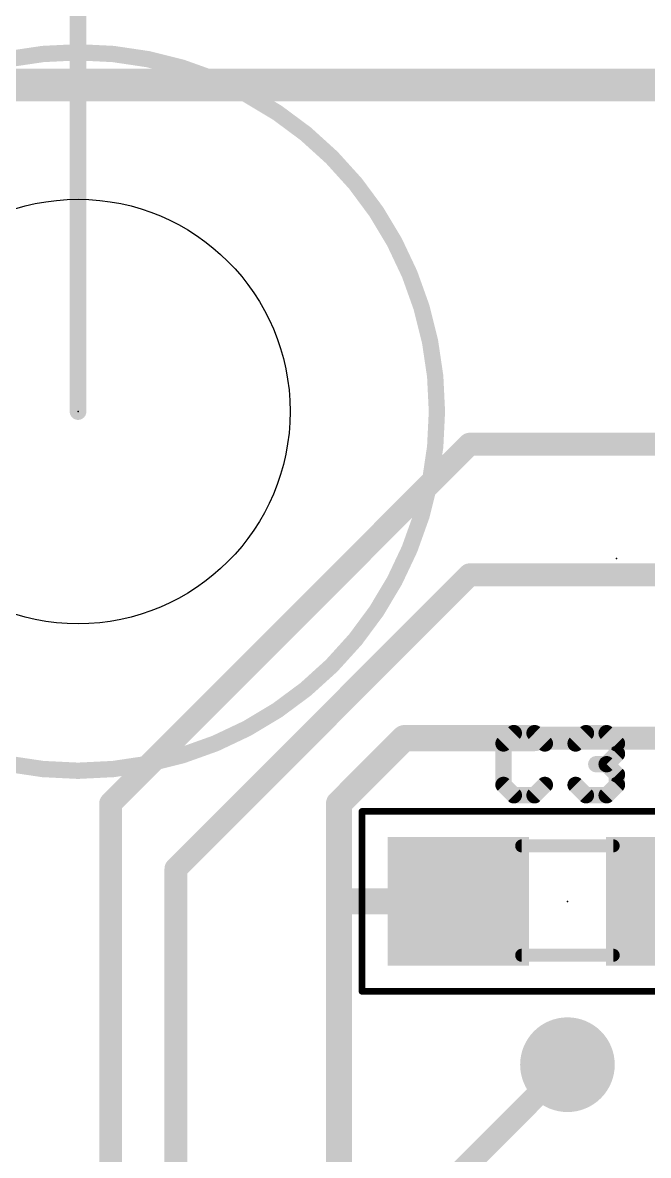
# Model space of a CAD drawing. Extents: x -34 to 73, y -11 to 34.
# Drawn here: x 2.11 to 6.98, y 17.07 to 25.88 of the extents above; entities that cross this region are included whole.
import ezdxf

# ---------------------------------------------------------------- set-up
doc = ezdxf.new("R2010")
doc.units = 0
for name, color, linetype in [('1', 12, 'CONTINUOUS'), ('16', 132, 'CONTINUOUS'), ('18', 110, 'CONTINUOUS'), ('20', 53, 'CONTINUOUS'), ('23', 53, 'CONTINUOUS'), ('25', 253, 'CONTINUOUS'), ('39', 12, 'CONTINUOUS'), ('47', 253, 'CONTINUOUS'), ('51', 53, 'CONTINUOUS')]:
    doc.layers.add(name, color=color, linetype=linetype)

# ---------------------------------------------------------------- blocks, each defined once
blk = doc.blocks.new('RECT')
blk.add_solid([(-0.5, -0.5), (0.5, -0.5), (-0.5, 0.5), (0.5, 0.5)])
blk = doc.blocks.new('ROUNDV')
at = {"const_width": 0.5}
blk.add_lwpolyline([(0, -0.25, 1), (0, 0.25, 1), (0, -0.25)], format="xyb", dxfattribs=at)

msp = doc.modelspace()

# ---------------------------------------------------------------- linework, layer by layer
at = {"layer": '1'}
for points, const_width in [([(0, 25.4), (25.4, 25.4)], 0.254), ([(2.794, 19.812), (5.588, 22.606)], 0.1778), ([(17.018, 22.606), (5.588, 22.606)], 0.1778), ([(3.302, 19.304), (5.588, 21.59)], 0.1778), ([(8.04, 21.59), (5.588, 21.59)], 0.1778), ([(4.572, 19.812), (5.08, 20.32)], 0.2032), ([(5.08, 20.32), (6.096, 20.32)], 0.2032), ([(12.446, 20.32), (6.096, 20.32)], 0.1778), ([(4.572, 19.05), (4.572, 19.812)], 0.2032), ([(2.794, 19.812), (2.794, 12.192)], 0.1778), ([(3.302, 19.304), (3.302, 16.51)], 0.1778), ([(4.572, 16.256), (4.572, 19.05)], 0.2032), ([(5.5, 19.05), (4.572, 19.05)], 0.2032), ([(5.08, 16.51), (6.35, 17.78)], 0.1778)]:
    msp.add_lwpolyline(points, dxfattribs=dict(at, const_width=const_width))
for points, const_width in [([(5.588, 22.6505, 1), (5.588, 22.5616)], 0.0889), ([(5.6194, 22.5746, 1), (5.5566, 22.6374)], 0.0889), ([(5.588, 21.6345, 1), (5.588, 21.5455)], 0.0889), ([(5.6194, 21.5586, 1), (5.5566, 21.6214)], 0.0889), ([(5.08, 20.3708, 1), (5.08, 20.2692)], 0.1016), ([(5.1159, 20.2841, 1), (5.0441, 20.3559)], 0.1016), ([(6.096, 20.3645, 1), (6.096, 20.2755)], 0.0889), ([(6.096, 20.2692, 1), (6.096, 20.3708)], 0.1016), ([(4.6228, 19.812, 1), (4.5212, 19.812)], 0.1016), ([(2.7626, 19.8434, 1), (2.8254, 19.7806)], 0.0889), ([(2.8384, 19.812, 1), (2.7496, 19.812)], 0.0889), ([(4.5361, 19.8479, 1), (4.6079, 19.7761)], 0.1016), ([(3.3464, 19.304, 1), (3.2576, 19.304)], 0.0889), ([(3.2706, 19.3354, 1), (3.3334, 19.2726)], 0.0889), ([(4.6228, 19.05, 1), (4.5212, 19.05)], 0.1016), ([(4.572, 19.1008, 1), (4.572, 18.9992)], 0.1016), ([(5.5, 18.9992, 1), (5.5, 19.1008)], 0.1016), ([(4.5212, 19.05, 1), (4.6228, 19.05)], 0.1016), ([(6.3814, 17.7486, 1), (6.3186, 17.8114)], 0.0889)]:
    msp.add_lwpolyline(points, format="xyb", dxfattribs=dict(at, const_width=const_width))
at = {"layer": '16', "const_width": 0.254}
msp.add_lwpolyline([(0, 25.4), (25.4, 25.4)], dxfattribs=at)
at = {"layer": '20', "const_width": 0.2032}
msp.add_lwpolyline([(0, 25.4), (25.4, 25.4)], dxfattribs=at)
at = {"layer": '20'}
msp.add_circle((2.54, 22.86), 1.651, dxfattribs=at)
at = {"layer": '23'}
for p in [(2.54, 22.86), (6.731, 21.717), (6.35, 19.05)]:
    msp.add_point(p, dxfattribs=at)
at = {"layer": '25', "const_width": 0.127}
for points in [[(5.9327, 20.3585), (5.8522, 20.278)], [(6.0937, 20.3585), (5.9327, 20.3585)], [(6.1742, 20.278), (6.0937, 20.3585)], [(6.4135, 20.278), (6.494, 20.3585)], [(6.494, 20.3585), (6.655, 20.3585)], [(6.655, 20.3585), (6.7355, 20.278)], [(5.8522, 20.278), (5.8522, 19.956)], [(6.7355, 20.278), (6.7355, 20.1975)], [(6.655, 20.117), (6.5745, 20.117)], [(6.7355, 20.1975), (6.655, 20.117)], [(6.655, 20.117), (6.7355, 20.0365)], [(6.7355, 20.0365), (6.7355, 19.956)], [(5.8522, 19.956), (5.9327, 19.8755)], [(6.0937, 19.8755), (6.1742, 19.956)], [(6.494, 19.8755), (6.4135, 19.956)], [(6.7355, 19.956), (6.655, 19.8755)], [(5.9327, 19.8755), (6.0937, 19.8755)], [(6.655, 19.8755), (6.494, 19.8755)]]:
    msp.add_lwpolyline(points, dxfattribs=at)
at = {"layer": '25', "const_width": 0.0635}
for points in [[(5.9327, 20.3903, 1), (5.9327, 20.3268)], [(5.9551, 20.3361, 1), (5.9102, 20.381)], [(6.1161, 20.381, 1), (6.0712, 20.3361)], [(6.0937, 20.3268, 1), (6.0937, 20.3903)], [(6.494, 20.3903, 1), (6.494, 20.3268)], [(6.5165, 20.3361, 1), (6.4715, 20.381)], [(6.6775, 20.381, 1), (6.6326, 20.3361)], [(6.655, 20.3268, 1), (6.655, 20.3903)], [(5.8839, 20.278, 1), (5.8204, 20.278)], [(5.8297, 20.3005, 1), (5.8746, 20.2556)], [(6.1517, 20.2556, 1), (6.1966, 20.3005)], [(6.391, 20.3005, 1), (6.436, 20.2556)], [(6.7673, 20.278, 1), (6.7038, 20.278)], [(6.7131, 20.2556, 1), (6.758, 20.3005)], [(6.5745, 20.1488, 1), (6.5745, 20.0853)], [(6.6775, 20.1395, 1), (6.6326, 20.0946)], [(6.655, 20.0853, 1), (6.655, 20.1488)], [(6.7038, 20.1975, 1), (6.7673, 20.1975)], [(6.758, 20.1751, 1), (6.7131, 20.22)], [(6.6326, 20.1395, 1), (6.6775, 20.0946)], [(6.7673, 20.0365, 1), (6.7038, 20.0365)], [(6.7131, 20.0141, 1), (6.758, 20.059)], [(5.8746, 19.9785, 1), (5.8297, 19.9335)], [(6.1966, 19.9335, 1), (6.1517, 19.9785)], [(6.436, 19.9785, 1), (6.391, 19.9335)], [(6.758, 19.9335, 1), (6.7131, 19.9785)], [(5.8204, 19.956, 1), (5.8839, 19.956)], [(5.9327, 19.9073, 1), (5.9327, 19.8438)], [(5.9102, 19.853, 1), (5.9551, 19.898)], [(6.0712, 19.898, 1), (6.1161, 19.853)], [(6.0937, 19.8438, 1), (6.0937, 19.9073)], [(6.494, 19.9073, 1), (6.494, 19.8438)], [(6.4715, 19.853, 1), (6.5165, 19.898)], [(6.6326, 19.898, 1), (6.6775, 19.853)], [(6.655, 19.8438, 1), (6.655, 19.9073)], [(6.7038, 19.956, 1), (6.7673, 19.956)]]:
    msp.add_lwpolyline(points, format="xyb", dxfattribs=at)
at = {"layer": '39'}
for points, const_width in [([(2.54, 20.066, 1), (2.54, 25.654, 1), (2.54, 20.066)], 0.127), ([(4.75, 19.7627, 1), (4.75, 19.7373)], 0.0254), ([(4.7627, 19.75, 1), (4.7373, 19.75)], 0.0254), ([(4.75, 18.3627, 1), (4.75, 18.3373)], 0.0254), ([(4.7373, 18.35, 1), (4.7627, 18.35)], 0.0254)]:
    msp.add_lwpolyline(points, format="xyb", dxfattribs=dict(at, const_width=const_width))
at = {"layer": '39', "const_width": 0.0508}
for points in [[(4.75, 19.75), (7.95, 19.75)], [(4.75, 18.35), (4.75, 19.75)], [(7.95, 18.35), (4.75, 18.35)]]:
    msp.add_lwpolyline(points, dxfattribs=at)
at = {"layer": '47', "const_width": 0.13}
msp.add_lwpolyline([(2.54, 22.86), (2.54, 33.7)], dxfattribs=at)
at = {"layer": '47', "const_width": 0.065}
msp.add_lwpolyline([(2.5075, 22.86, 1), (2.5725, 22.86)], format="xyb", dxfattribs=at)
at = {"layer": '51', "const_width": 0.1016}
for points in [[(5.994, 19.482), (6.706, 19.482)], [(5.994, 18.631), (6.706, 18.631)]]:
    msp.add_lwpolyline(points, dxfattribs=at)
at = {"layer": '51', "const_width": 0.0508}
for points in [[(5.994, 19.5074, 1), (5.994, 19.4566)], [(6.706, 19.4566, 1), (6.706, 19.5074)], [(5.994, 18.6564, 1), (5.994, 18.6056)], [(6.706, 18.6056, 1), (6.706, 18.6564)]]:
    msp.add_lwpolyline(points, format="xyb", dxfattribs=at)

# ---------------------------------------------------------------- block references
at = {"layer": '1', "xscale": 1.1}
for p in [(5.5, 19.05), (7.2, 19.05)]:
    msp.add_blockref('RECT', p, dxfattribs=at)
at = {"layer": '18', "xscale": 0.7366, "yscale": 0.7366}
msp.add_blockref('ROUNDV', (6.35, 17.78), dxfattribs=at)
msp.add_blockref('ROUNDV', (6.35, 17.78), dxfattribs=at)
at = {"layer": '51', "xscale": 0.5001, "yscale": 0.95}
for p in [(5.7618, 19.0551), (6.9303, 19.0551)]:
    msp.add_blockref('RECT', p, dxfattribs=at)

doc.saveas('drawing.dxf')
